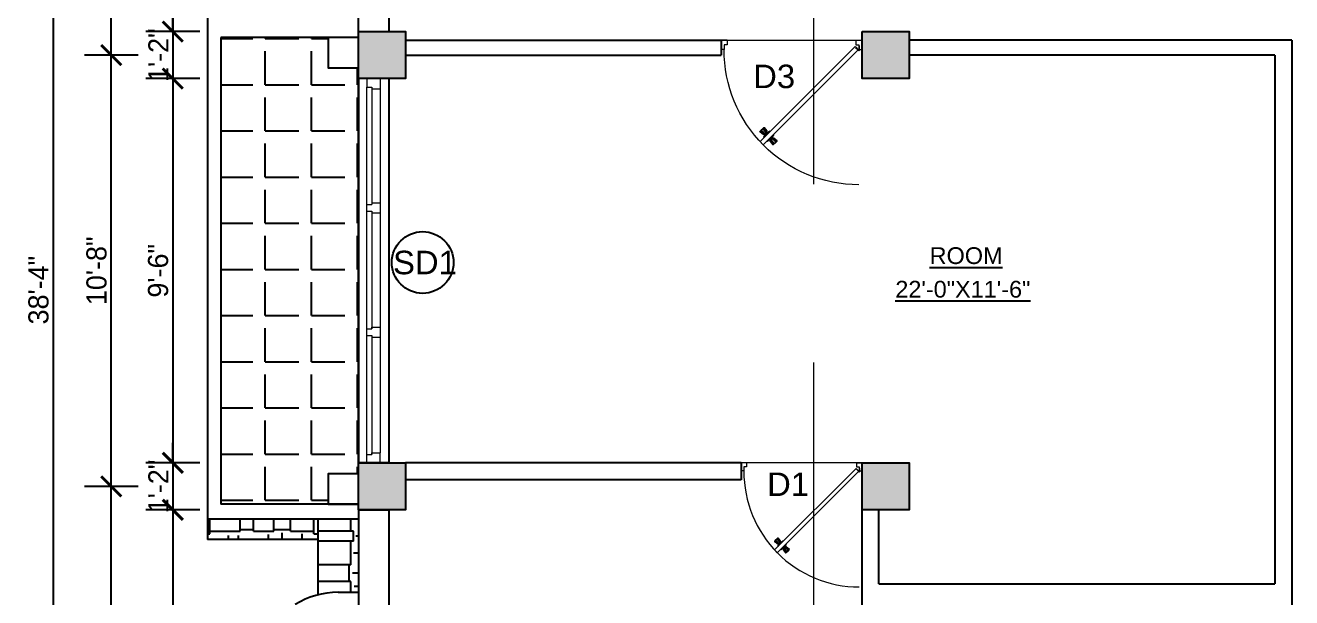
# Model space of a CAD drawing. Header units: inches. Extents: x 3672 to 10975, y -27382 to -746.
# Drawn here: x 8142.6 to 8519.9, y -24628.2 to -24457.7 of the extents above; entities that cross this region are included whole.
import ezdxf

# ---------------------------------------------------------------- set-up
doc = ezdxf.new("R2010")
doc.units = ezdxf.units.IN
doc.header["$LTSCALE"] = 17
doc.header["$MEASUREMENT"] = 0
doc.linetypes.add('21_FP_00$0$HIDDEN', pattern=[0.375, 0.25, -0.125])
doc.linetypes.add('PHANTOM2', pattern=[1.25, 0.625, -0.125, 0.125, -0.125, 0.125, -0.125])
for name, color, linetype, lineweight in [('25 BOT BAR', 12, 'Continuous', 25), ('aa_section_line', 2, 'PHANTOM2', 13), ('DOOR & WIN', 1, 'Continuous', 25), ('OUTLINE', 1, 'Continuous', 25), ('PUERTAS', 7, 'Continuous', 9), ('TEXT', 231, 'Continuous', 20), ('WINDOW FRAME PLAN', 162, 'Continuous', 18)]:
    doc.layers.add(name, color=color, linetype=linetype, lineweight=lineweight)
doc.styles.add('ARCHITECTURE', font='stylu.ttf')
doc.styles.add('DIMTEXT', font='arial.ttf', dxfattribs={"height": 6})
doc.dimstyles.new('8 SCALE', dxfattribs={"dimscale": 0, "dimtxt": 6, "dimasz": 6, "dimexe": 8, "dimexo": 8, "dimgap": 1.25, "dimtad": 1, "dimdec": 0, "dimzin": 3, "dimdsep": 46, "dimlunit": 4, "dimtxsty": 'ARCHITECTURE', "dimblk": 'ARCHTICK', "dimcen": 8, "dimdle": 8, "dimclrd": 5, "dimclre": 5, "dimclrt": 7, "dimadec": 0, "dimazin": 0, "dimtfac": 0.75, "dimtdec": 0, "dimtix": 1, "dimtmove": 2, "dimatfit": 3, "dimldrblk": 'ARCHTICK', "dimfxl": 8, "dimfxlon": 1, "dimtolj": 1, "dimtzin": 0, "dimlwd": -1, "dimlwe": -1, "dimarcsym": 0})

# ---------------------------------------------------------------- blocks, each defined once
blk = doc.blocks.new('3ft')
at = {"layer": 'PUERTAS', "color": 6}
for p, q in [((1.01, 2.52), (25.23, 26.74)), ((26.05, 25.92), (25.23, 26.74)), ((26.05, 25.92), (1.77, 1.64)), ((0, 2.4), (0, 0)), ((0.72, 2.4), (0, 2.4)), ((1.6, 0), (0, 0)), ((0.72, 1.52), (0.72, 2.44)), ((0.8, 1.52), (0.72, 1.52)), ((0.8, 1.52), (0.8, 2.41)), ((0.8, 1.2), (0.8, 1.52)), ((1.6, 1.2), (0.8, 1.2)), ((1.57, 1.84), (0.94, 2.47)), ((1.63, 1.89), (0.97, 2.55)), ((1.63, 1.89), (1.57, 1.84)), ((1.77, 1.64), (1.57, 1.84)), ((1.6, 0), (1.6, 1.2)), ((34.4, 0), (34.4, 1.2)), ((34.4, 1.2), (35.2, 1.2)), ((34.4, 0), (36, 0)), ((35.2, 1.2), (35.2, 2.4)), ((35.2, 2.4), (36, 2.4)), ((36, 0), (36, 2.4))]:
    blk.add_line(p, q, dxfattribs=at)
at = {"layer": 'PUERTAS', "color": 8}
for p, q in [((22.13, 26.28), (22.27, 26.42)), ((22.29, 26.41), (22.27, 26.42)), ((23.3, 25.66), (22.5, 26.56)), ((23.41, 25.77), (22.65, 26.71)), ((23.46, 25.83), (22.72, 26.75)), ((22.57, 24.94), (21.65, 25.68)), ((22.63, 24.99), (21.69, 25.75)), ((22.74, 25.1), (21.84, 25.9)), ((22.13, 26.28), (21.98, 26.13)), ((22.88, 25.24), (22.01, 26.06)), ((23.16, 25.52), (22.34, 26.39)), ((22.69, 24.32), (23.02, 24.83)), ((22.95, 24.96), (22.84, 25.07)), ((22.98, 24.99), (22.86, 25.1)), ((23.03, 25.04), (22.91, 25.15)), ((22.91, 24.53), (23.1, 24.91)), ((23.11, 25.12), (22.99, 25.23)), ((23.13, 24.76), (23.18, 24.99)), ((23.28, 25.3), (23.17, 25.41)), ((23.36, 25.37), (23.25, 25.49)), ((23.31, 24.94), (23.28, 25.08)), ((23.41, 25.43), (23.3, 25.54)), ((23.46, 25.09), (23.32, 25.13)), ((23.44, 25.45), (23.33, 25.56)), ((23.64, 25.27), (23.41, 25.22)), ((23.87, 25.49), (23.49, 25.3)), ((24.08, 25.71), (23.57, 25.38)), ((23.63, 23.38), (24.14, 23.72)), ((23.84, 23.6), (24.22, 23.79)), ((24.07, 23.82), (24.3, 23.88)), ((24.25, 24), (24.39, 23.97)), ((24.25, 23.26), (24.99, 22.34)), ((24.27, 23.64), (24.38, 23.53)), ((24.3, 23.67), (24.41, 23.56)), ((24.3, 23.32), (25.06, 22.38)), ((24.35, 23.72), (24.46, 23.61)), ((24.4, 24.15), (24.43, 24.01)), ((24.41, 23.43), (25.2, 22.53)), ((24.43, 23.8), (24.54, 23.69)), ((24.58, 24.33), (24.52, 24.1)), ((24.55, 23.57), (25.37, 22.7)), ((24.6, 23.97), (24.72, 23.86)), ((24.8, 24.56), (24.61, 24.18)), ((25.02, 24.77), (24.68, 24.26)), ((24.68, 24.05), (24.79, 23.94)), ((24.73, 24.1), (24.85, 23.99)), ((24.76, 24.13), (24.87, 24.02)), ((24.83, 23.85), (25.7, 23.03)), ((24.97, 23.99), (25.87, 23.2)), ((25.08, 24.1), (26.02, 23.34)), ((25.14, 24.15), (26.06, 23.41)), ((25.58, 22.82), (25.43, 22.67)), ((25.58, 22.82), (25.73, 22.97)), ((25.72, 22.98), (25.73, 22.97)), ((0, 0), (36, 0))]:
    blk.add_line(p, q, dxfattribs=at)
at = {"layer": 'PUERTAS', "color": 1}
for p, q in [((22.58, 26.7), (22.14, 26.26)), ((22.67, 26.73), (22.17, 26.23)), ((22.61, 26.67), (22.58, 26.7)), ((23.45, 25.91), (22.79, 26.73)), ((21.67, 25.73), (22.17, 26.23)), ((22.49, 24.95), (21.67, 25.61)), ((21.7, 25.82), (22.14, 26.26)), ((21.73, 25.79), (21.7, 25.82)), ((22.6, 24.96), (23.02, 25.38)), ((22.61, 24.25), (22.92, 24.72)), ((22.62, 24.13), (22.61, 24.14)), ((22.7, 25.07), (22.71, 25.06)), ((22.82, 25.06), (23.08, 25.32)), ((22.94, 24.95), (22.83, 25.07)), ((22.92, 24.72), (22.92, 24.72)), ((22.93, 24.94), (23.19, 25.21)), ((22.93, 24.84), (22.93, 24.83)), ((23.44, 25.81), (23.02, 25.38)), ((23.34, 25.58), (23.08, 25.32)), ((23.46, 25.47), (23.19, 25.21)), ((23.33, 25.7), (23.34, 25.69)), ((23.45, 25.46), (23.33, 25.57)), ((23.44, 23.31), (23.45, 23.3)), ((23.56, 23.3), (24.03, 23.61)), ((23.57, 25.47), (23.57, 25.47)), ((24.15, 25.79), (23.68, 25.48)), ((23.68, 25.48), (23.68, 25.48)), ((24.03, 23.61), (24.03, 23.62)), ((24.14, 23.62), (24.14, 23.62)), ((24.25, 23.62), (24.51, 23.89)), ((24.27, 25.78), (24.26, 25.79)), ((24.26, 23.29), (24.69, 23.71)), ((24.26, 23.63), (24.37, 23.52)), ((24.26, 23.18), (24.92, 22.37)), ((24.37, 23.52), (24.63, 23.77)), ((24.37, 23.4), (24.37, 23.4)), ((24.78, 24.15), (24.51, 23.89)), ((24.89, 24.03), (24.63, 23.77)), ((25.11, 24.14), (24.69, 23.71)), ((24.77, 24.14), (24.88, 24.03)), ((24.79, 24.38), (24.78, 24.37)), ((24.78, 24.26), (24.78, 24.26)), ((25.1, 24.84), (24.79, 24.38)), ((25, 24.03), (25, 24.03)), ((25.04, 22.36), (25.54, 22.86)), ((25.09, 24.96), (25.1, 24.95)), ((25.13, 22.39), (25.57, 22.83)), ((25.22, 24.14), (26.03, 23.48)), ((26.04, 23.37), (25.54, 22.86)), ((26.01, 23.27), (25.57, 22.83)), ((25.98, 23.3), (26.01, 23.27)), ((25.1, 22.42), (25.13, 22.39))]:
    blk.add_line(p, q, dxfattribs=at)
at = {"layer": 'PUERTAS', "color": 2}
for p, q in [((21.99, 26.11), (21.98, 26.13)), ((25.42, 22.68), (25.43, 22.67))]:
    blk.add_line(p, q, dxfattribs=at)
at = {"layer": 'PUERTAS', "color": 6}
for radius in [0.155, 0.0752]:
    blk.add_circle((0.82, 2.56), radius, dxfattribs=at)
blk.add_arc((0.82, 2.56), 34.38, 359.7285, 90.0333, dxfattribs=at)
at = {"layer": 'PUERTAS', "color": 1}
for centre, start, end in [((22.73, 26.68), 38.9236, 135), ((22.54, 25.01), 231.0764, 315), ((22.67, 24.2), 135, 225), ((22.77, 25.12), 225, 315), ((22.99, 24.89), 135, 219.7428), ((22.87, 24.78), 315, 39.7428), ((23.28, 25.63), 315, 45), ((23.39, 25.86), 315, 38.9236), ((23.51, 23.36), 225, 315), ((23.51, 25.41), 50.2572, 135), ((23.62, 25.53), 230.2572, 315), ((24.09, 23.56), 50.2572, 135), ((24.2, 23.68), 230.2572, 315), ((24.2, 25.73), 45, 135), ((24.32, 23.23), 135, 218.9236), ((24.42, 23.46), 135, 225), ((24.84, 24.31), 135, 219.7428), ((24.72, 24.21), 315, 39.7428), ((24.94, 23.98), 45, 135), ((25.04, 24.89), 315, 45), ((25.17, 24.08), 51.0764, 135), ((25.98, 23.42), 315, 51.0764), ((24.98, 22.42), 218.9236, 315)]:
    blk.add_arc(centre, 0.08, start, end, dxfattribs=at)
blk = doc.blocks.new('*U2796')
at = {"color": 3, "xscale": -1}
blk.add_blockref('3ft', (42, 0), dxfattribs=at)
blk = doc.blocks.new('*U2797')
at = {"layer": 'PUERTAS', "color": 2}
for p, q in [((11.61, 30.24), (12.57, 31.2)), ((11.61, 30.24), (39.94, 1.92)), ((40.83, 2.94), (12.57, 31.2)), ((16.34, 30.46), (16.36, 30.48)), ((12.35, 26.47), (12.33, 26.45)), ((0, 0), (0, 2.8)), ((0.93, 2.8), (0, 2.8)), ((1.87, 0), (0, 0)), ((0.93, 1.4), (0.93, 2.8)), ((1.87, 1.4), (0.93, 1.4)), ((1.87, 0), (1.87, 1.4)), ((39.94, 1.92), (40.16, 2.14)), ((40.1, 2.21), (40.86, 2.97)), ((40.1, 2.21), (40.16, 2.14)), ((40.13, 0), (40.13, 1.4)), ((40.13, 1.4), (41.07, 1.4)), ((40.13, 0), (42, 0)), ((40.16, 2.14), (40.9, 2.88)), ((41.07, 1.77), (41.07, 2.81)), ((41.07, 1.4), (41.07, 1.77)), ((41.07, 1.77), (41.16, 1.77)), ((41.16, 1.77), (41.16, 2.85)), ((41.16, 2.8), (42, 2.8)), ((42, 2.8), (42, 0))]:
    blk.add_line(p, q, dxfattribs=at)
at = {"layer": 'PUERTAS', "color": 8}
for p, q in [((14.63, 30.14), (15.5, 31.21)), ((14.69, 30.07), (15.57, 31.16)), ((14.82, 29.94), (15.74, 30.99)), ((14.98, 29.77), (15.94, 30.79)), ((15.31, 29.45), (16.33, 30.41)), ((15.47, 29.29), (16.52, 30.21)), ((15.99, 30.81), (16.01, 30.83)), ((16.19, 30.65), (16.01, 30.83)), ((16.19, 30.65), (16.36, 30.48)), ((12.67, 28.18), (11.59, 27.31)), ((12.74, 28.12), (11.65, 27.23)), ((12.87, 27.99), (11.82, 27.06)), ((12, 26.81), (11.98, 26.79)), ((12.15, 26.62), (11.98, 26.79)), ((13.04, 27.82), (12.01, 26.87)), ((12.15, 26.62), (12.33, 26.45)), ((13.36, 27.5), (12.4, 26.48)), ((13.52, 27.34), (12.6, 26.28)), ((13.65, 27.21), (12.77, 26.11)), ((12.82, 28.9), (13.2, 28.3)), ((13.71, 27.14), (12.84, 26.06)), ((13.12, 28.15), (12.99, 28.02)), ((13.14, 28.12), (13.01, 27.99)), ((13.06, 28.65), (13.29, 28.21)), ((13.2, 28.06), (13.07, 27.93)), ((13.3, 27.97), (13.17, 27.84)), ((13.33, 28.39), (13.39, 28.12)), ((13.5, 27.76), (13.37, 27.63)), ((13.59, 27.67), (13.46, 27.54)), ((13.54, 28.18), (13.49, 28.01)), ((13.65, 27.61), (13.52, 27.48)), ((13.71, 28), (13.54, 27.96)), ((13.68, 27.58), (13.55, 27.45)), ((13.92, 27.79), (13.65, 27.86)), ((14.18, 27.53), (13.75, 27.76)), ((14.43, 27.28), (13.83, 27.67)), ((13.91, 29.99), (14.5, 29.61)), ((14.16, 29.74), (14.59, 29.52)), ((14.42, 29.48), (14.69, 29.42)), ((14.63, 29.27), (14.8, 29.31)), ((14.66, 29.69), (14.79, 29.82)), ((14.68, 29.66), (14.82, 29.79)), ((14.74, 29.6), (14.87, 29.73)), ((14.8, 29.09), (14.85, 29.26)), ((14.84, 29.51), (14.97, 29.64)), ((15.01, 28.89), (14.95, 29.16)), ((15.04, 29.3), (15.17, 29.43)), ((15.28, 28.62), (15.05, 29.06)), ((15.14, 29.21), (15.27, 29.34)), ((15.52, 28.37), (15.14, 28.97)), ((15.2, 29.15), (15.33, 29.28)), ((15.22, 29.12), (15.35, 29.25)), ((15.6, 29.16), (16.69, 30.04)), ((15.67, 29.09), (16.75, 29.96)), ((0, 0), (42, 0))]:
    blk.add_line(p, q, dxfattribs=at)
at = {"layer": 'PUERTAS', "color": 1}
for p, q in [((14.64, 30.23), (15.41, 31.18)), ((15.55, 31.19), (16.13, 30.6)), ((15.62, 31.12), (15.65, 31.15)), ((15.65, 31.15), (16.17, 30.63)), ((16.72, 30.01), (16.13, 30.6)), ((16.68, 30.12), (16.17, 30.63)), ((11.62, 27.26), (12.21, 26.67)), ((12.58, 28.16), (11.63, 27.4)), ((11.69, 27.19), (11.66, 27.15)), ((11.66, 27.15), (12.17, 26.64)), ((12.69, 26.12), (12.17, 26.64)), ((12.79, 26.09), (12.21, 26.67)), ((12.7, 28.16), (13.2, 27.66)), ((12.73, 29.12), (12.72, 29.11)), ((12.72, 28.98), (13.08, 28.44)), ((12.83, 28.03), (12.84, 28.04)), ((13.7, 27.04), (12.93, 26.09)), ((12.97, 28.04), (13.27, 27.74)), ((13.11, 28.16), (12.98, 28.03)), ((13.08, 28.44), (13.08, 28.43)), ((13.09, 28.3), (13.09, 28.3)), ((13.09, 28.17), (13.4, 27.87)), ((13.69, 27.17), (13.2, 27.66)), ((13.57, 27.43), (13.27, 27.74)), ((13.71, 27.56), (13.4, 27.87)), ((13.69, 27.57), (13.56, 27.44)), ((13.56, 27.3), (13.57, 27.3)), ((13.69, 30.08), (13.7, 30.09)), ((13.83, 30.09), (14.37, 29.73)), ((13.83, 27.55), (13.84, 27.56)), ((13.97, 27.54), (13.96, 27.55)), ((14.51, 27.19), (13.97, 27.54)), ((14.37, 29.73), (14.38, 29.72)), ((14.51, 29.72), (14.5, 29.72)), ((14.63, 29.71), (14.94, 29.41)), ((14.65, 27.2), (14.64, 27.19)), ((14.65, 30.11), (15.14, 29.61)), ((14.65, 29.7), (14.78, 29.83)), ((14.78, 29.98), (14.77, 29.97)), ((14.77, 29.84), (15.07, 29.54)), ((15.25, 29.1), (14.94, 29.41)), ((15.37, 29.24), (15.07, 29.54)), ((15.64, 29.12), (15.14, 29.61)), ((15.23, 29.11), (15.36, 29.24)), ((15.25, 28.97), (15.25, 28.97)), ((15.26, 28.84), (15.25, 28.84)), ((15.62, 28.3), (15.26, 28.84)), ((15.51, 29.24), (15.5, 29.24)), ((15.61, 28.15), (15.62, 28.16)), ((15.76, 29.11), (16.71, 29.88)), ((16.65, 30.09), (16.68, 30.12)), ((12.72, 26.16), (12.69, 26.12))]:
    blk.add_line(p, q, dxfattribs=at)
at = {"layer": 'PUERTAS', "color": 2}
for radius in [0.181, 0.0878]:
    blk.add_circle((41.04, 2.99), radius, dxfattribs=at)
at = {"layer": 'PUERTAS', "color": 8}
blk.add_arc((41.04, 2.99), 40.11, 89.9667, 180.2715, dxfattribs=at)
at = {"layer": 'PUERTAS', "color": 1}
for centre, start, end in [((14.71, 30.17), 141.0764, 225), ((15.48, 31.12), 45, 141.0764), ((11.69, 27.33), 128.9236, 225), ((12.63, 28.09), 45, 128.9236), ((12.79, 29.04), 135, 225), ((12.9, 27.97), 45, 135), ((13.16, 28.24), 140.2572, 225), ((13.02, 28.36), 320.2572, 45), ((13.5, 27.37), 315, 45), ((13.62, 27.1), 321.0764, 45), ((13.76, 30.02), 45, 135), ((13.77, 27.63), 225, 309.7428), ((13.9, 27.49), 45, 129.7428), ((14.44, 29.79), 225, 309.7428), ((14.57, 29.65), 45, 129.7428), ((14.58, 27.25), 225, 315), ((14.84, 29.91), 135, 225), ((15.32, 28.91), 140.2572, 225), ((15.18, 29.03), 320.2572, 45), ((15.44, 29.3), 225, 315), ((15.55, 28.23), 315, 45), ((15.7, 29.18), 225, 308.9236), ((12.86, 26.15), 225, 321.0764)]:
    blk.add_arc(centre, 0.0933, start, end, dxfattribs=at)
blk = doc.blocks.new('_ArchTick')
at = {"color": 0, "linetype": 'ByBlock', "const_width": 0.15}
blk.add_lwpolyline([(-0.5, -0.5), (0.5, 0.5)], dxfattribs=at)
blk = doc.blocks.new('*D3222')
at = {"layer": '25 BOT BAR', "color": 5, "transparency": 16777216}
for p, q in [((8186.57, -24312.59), (8186.57, -24467.59)), ((8194.57, -24320.59), (8178.57, -24320.59)), ((8194.57, -24459.59), (8178.57, -24459.59))]:
    blk.add_line(p, q, dxfattribs=at)
at = {"layer": 'Defpoints', "color": 0, "transparency": 16777216}
for p in [(8241.89, -24320.59), (8186.57, -24459.59), (8241.89, -24459.59)]:
    blk.add_point(p, dxfattribs=at)
at = {"layer": '25 BOT BAR', "color": 5, "transparency": 16777216, "xscale": 6, "yscale": 6, "zscale": 6}
for p, rotation in [((8186.57, -24320.59), 90), ((8186.57, -24459.59), 270)]:
    blk.add_blockref('_ArchTick', p, dxfattribs=dict(at, rotation=rotation))
at = {"layer": '25 BOT BAR', "color": 7, "transparency": 16777216, "insert": (8182.11, -24390.09), "char_height": 6, "attachment_point": 5, "rotation": 90, "style": 'ARCHITECTURE'}
blk.add_mtext('\\A1;11\'-7"', dxfattribs=at)
blk = doc.blocks.new('*D3223')
at = {"layer": '25 BOT BAR', "color": 5, "transparency": 16777216}
for p, q in [((8186.57, -24459.59), (8186.57, -24453.59)), ((8194.57, -24459.59), (8178.57, -24459.59)), ((8186.57, -24459.59), (8186.57, -24473.59)), ((8194.57, -24473.59), (8178.57, -24473.59)), ((8186.57, -24473.59), (8186.57, -24479.59))]:
    blk.add_line(p, q, dxfattribs=at)
at = {"layer": 'Defpoints', "color": 0, "transparency": 16777216}
for p in [(8241.89, -24459.59), (8186.57, -24473.59), (8241.89, -24473.59)]:
    blk.add_point(p, dxfattribs=at)
at = {"layer": '25 BOT BAR', "color": 5, "transparency": 16777216, "xscale": 6, "yscale": 6, "zscale": 6}
for p, rotation in [((8186.57, -24459.59), 270), ((8186.57, -24473.59), 90)]:
    blk.add_blockref('_ArchTick', p, dxfattribs=dict(at, rotation=rotation))
at = {"layer": '25 BOT BAR', "color": 7, "transparency": 16777216, "insert": (8182.27, -24466.59), "char_height": 6, "attachment_point": 5, "rotation": 90, "style": 'ARCHITECTURE'}
blk.add_mtext('\\A1;1\'-2"', dxfattribs=at)
blk = doc.blocks.new('*D3224')
at = {"layer": '25 BOT BAR', "color": 5, "transparency": 16777216}
for p, q in [((8186.57, -24465.59), (8186.57, -24596.07)), ((8194.57, -24473.59), (8178.57, -24473.59)), ((8194.57, -24588.07), (8178.57, -24588.07))]:
    blk.add_line(p, q, dxfattribs=at)
at = {"layer": 'Defpoints', "color": 0, "transparency": 16777216}
for p in [(8241.89, -24473.59), (8186.57, -24588.07), (8241.89, -24588.07)]:
    blk.add_point(p, dxfattribs=at)
at = {"layer": '25 BOT BAR', "color": 5, "transparency": 16777216, "xscale": 6, "yscale": 6, "zscale": 6}
for p, rotation in [((8186.57, -24473.59), 90), ((8186.57, -24588.07), 270)]:
    blk.add_blockref('_ArchTick', p, dxfattribs=dict(at, rotation=rotation))
at = {"layer": '25 BOT BAR', "color": 7, "transparency": 16777216, "insert": (8182.21, -24530.83), "char_height": 6, "attachment_point": 5, "rotation": 90, "style": 'ARCHITECTURE'}
blk.add_mtext('\\A1;9\'-6"', dxfattribs=at)
blk = doc.blocks.new('*D3225')
at = {"layer": '25 BOT BAR', "color": 5, "transparency": 16777216}
for p, q in [((8186.57, -24588.07), (8186.57, -24582.07)), ((8194.57, -24588.07), (8178.57, -24588.07)), ((8186.57, -24588.07), (8186.57, -24602.07)), ((8194.57, -24602.07), (8178.57, -24602.07)), ((8186.57, -24602.07), (8186.57, -24608.07))]:
    blk.add_line(p, q, dxfattribs=at)
at = {"layer": 'Defpoints', "color": 0, "transparency": 16777216}
for p in [(8241.89, -24588.07), (8186.57, -24602.07), (8241.89, -24602.07)]:
    blk.add_point(p, dxfattribs=at)
at = {"layer": '25 BOT BAR', "color": 5, "transparency": 16777216, "xscale": 6, "yscale": 6, "zscale": 6}
for p, rotation in [((8186.57, -24588.07), 270), ((8186.57, -24602.07), 90)]:
    blk.add_blockref('_ArchTick', p, dxfattribs=dict(at, rotation=rotation))
at = {"layer": '25 BOT BAR', "color": 7, "transparency": 16777216, "insert": (8182.27, -24595.07), "char_height": 6, "attachment_point": 5, "rotation": 90, "style": 'ARCHITECTURE'}
blk.add_mtext('\\A1;1\'-2"', dxfattribs=at)
blk = doc.blocks.new('*D3226')
at = {"layer": '25 BOT BAR', "color": 5, "transparency": 16777216}
for p, q in [((8186.57, -24594.07), (8186.57, -24760.59)), ((8194.57, -24602.07), (8178.57, -24602.07)), ((8194.57, -24752.59), (8178.57, -24752.59))]:
    blk.add_line(p, q, dxfattribs=at)
at = {"layer": 'Defpoints', "color": 0, "transparency": 16777216}
for p in [(8241.89, -24602.07), (8186.57, -24752.59), (8241.89, -24752.59)]:
    blk.add_point(p, dxfattribs=at)
at = {"layer": '25 BOT BAR', "color": 5, "transparency": 16777216, "xscale": 6, "yscale": 6, "zscale": 6}
for p, rotation in [((8186.57, -24602.07), 90), ((8186.57, -24752.59), 270)]:
    blk.add_blockref('_ArchTick', p, dxfattribs=dict(at, rotation=rotation))
at = {"layer": '25 BOT BAR', "color": 7, "transparency": 16777216, "insert": (8182.11, -24677.33), "char_height": 6, "attachment_point": 5, "rotation": 90, "style": 'ARCHITECTURE'}
blk.add_mtext('\\A1;12\'-7"', dxfattribs=at)
blk = doc.blocks.new('*D3228')
at = {"layer": '25 BOT BAR', "color": 5, "transparency": 16777216}
for p, q in [((8168.24, -24767.59), (8168.24, -24587.07)), ((8176.24, -24595.07), (8160.24, -24595.07)), ((8176.24, -24759.59), (8160.24, -24759.59))]:
    blk.add_line(p, q, dxfattribs=at)
at = {"layer": 'Defpoints', "color": 0, "transparency": 16777216}
for p in [(8168.24, -24595.07), (8248.89, -24595.07), (8248.89, -24759.59)]:
    blk.add_point(p, dxfattribs=at)
at = {"layer": '25 BOT BAR', "color": 5, "transparency": 16777216, "xscale": 6, "yscale": 6, "zscale": 6}
for p, rotation in [((8168.24, -24595.07), 90), ((8168.24, -24759.59), 270)]:
    blk.add_blockref('_ArchTick', p, dxfattribs=dict(at, rotation=rotation))
at = {"layer": '25 BOT BAR', "color": 7, "transparency": 16777216, "insert": (8163.88, -24677.33), "char_height": 6, "attachment_point": 5, "rotation": 90, "style": 'ARCHITECTURE'}
blk.add_mtext('\\A1;13\'-9"', dxfattribs=at)
blk = doc.blocks.new('*D3229')
at = {"layer": '25 BOT BAR', "color": 5, "transparency": 16777216}
for p, q in [((8168.24, -24603.07), (8168.24, -24458.59)), ((8176.24, -24466.59), (8160.24, -24466.59)), ((8176.24, -24595.07), (8160.24, -24595.07))]:
    blk.add_line(p, q, dxfattribs=at)
at = {"layer": 'Defpoints', "color": 0, "transparency": 16777216}
for p in [(8168.24, -24466.59), (8248.89, -24466.59), (8248.89, -24595.07)]:
    blk.add_point(p, dxfattribs=at)
at = {"layer": '25 BOT BAR', "color": 5, "transparency": 16777216, "xscale": 6, "yscale": 6, "zscale": 6}
for p, rotation in [((8168.24, -24466.59), 90), ((8168.24, -24595.07), 270)]:
    blk.add_blockref('_ArchTick', p, dxfattribs=dict(at, rotation=rotation))
at = {"layer": '25 BOT BAR', "color": 7, "transparency": 16777216, "insert": (8163.86, -24530.83), "char_height": 6, "attachment_point": 5, "rotation": 90, "style": 'ARCHITECTURE'}
blk.add_mtext('\\A1;10\'-8"', dxfattribs=at)
blk = doc.blocks.new('*D3230')
at = {"layer": '25 BOT BAR', "color": 5, "transparency": 16777216}
for p, q in [((8168.24, -24474.59), (8168.24, -24305.59)), ((8176.24, -24313.59), (8160.24, -24313.59)), ((8176.24, -24466.59), (8160.24, -24466.59))]:
    blk.add_line(p, q, dxfattribs=at)
at = {"layer": 'Defpoints', "color": 0, "transparency": 16777216}
for p in [(8168.24, -24313.59), (8248.89, -24313.59), (8248.89, -24466.59)]:
    blk.add_point(p, dxfattribs=at)
at = {"layer": '25 BOT BAR', "color": 5, "transparency": 16777216, "xscale": 6, "yscale": 6, "zscale": 6}
for p, rotation in [((8168.24, -24313.59), 90), ((8168.24, -24466.59), 270)]:
    blk.add_blockref('_ArchTick', p, dxfattribs=dict(at, rotation=rotation))
at = {"layer": '25 BOT BAR', "color": 7, "transparency": 16777216, "insert": (8163.89, -24390.09), "char_height": 6, "attachment_point": 5, "rotation": 90, "style": 'ARCHITECTURE'}
blk.add_mtext('\\A1;12\'-9"', dxfattribs=at)
blk = doc.blocks.new('*D3231')
at = {"layer": '25 BOT BAR', "color": 5, "transparency": 16777216}
for p, q in [((8150.95, -24298.59), (8150.95, -24774.59)), ((8158.95, -24306.59), (8142.95, -24306.59)), ((8158.95, -24766.59), (8142.95, -24766.59))]:
    blk.add_line(p, q, dxfattribs=at)
at = {"layer": 'Defpoints', "color": 0, "transparency": 16777216}
for p in [(8241.89, -24306.59), (8150.95, -24766.59), (8241.89, -24766.59)]:
    blk.add_point(p, dxfattribs=at)
at = {"layer": '25 BOT BAR', "color": 5, "transparency": 16777216, "xscale": 6, "yscale": 6, "zscale": 6}
for p, rotation in [((8150.95, -24306.59), 90), ((8150.95, -24766.59), 270)]:
    blk.add_blockref('_ArchTick', p, dxfattribs=dict(at, rotation=rotation))
at = {"layer": '25 BOT BAR', "color": 7, "transparency": 16777216, "insert": (8146.57, -24536.59), "char_height": 6, "attachment_point": 5, "rotation": 90, "style": 'ARCHITECTURE'}
blk.add_mtext('\\A1;38\'-4"', dxfattribs=at)
blk = doc.blocks.new('*D3280')
at = {"layer": '25 BOT BAR', "color": 5, "transparency": 16777216}
for p, q in [((8196.89, -24811.54), (8196.89, -24827.54)), ((8225.89, -24811.54), (8225.89, -24827.54)), ((8233.89, -24819.54), (8188.89, -24819.54))]:
    blk.add_line(p, q, dxfattribs=at)
at = {"layer": 'Defpoints', "color": 0, "transparency": 16777216}
for p in [(8196.89, -24610.59), (8225.89, -24782.59), (8196.89, -24819.54)]:
    blk.add_point(p, dxfattribs=at)
at = {"layer": '25 BOT BAR', "color": 5, "transparency": 16777216, "xscale": 6, "yscale": 6, "zscale": 6, "rotation": 180}
blk.add_blockref('_ArchTick', (8196.89, -24819.54), dxfattribs=at)
at = {"layer": '25 BOT BAR', "color": 5, "transparency": 16777216, "xscale": 6, "yscale": 6, "zscale": 6}
blk.add_blockref('_ArchTick', (8225.89, -24819.54), dxfattribs=at)
at = {"layer": '25 BOT BAR', "color": 7, "transparency": 16777216, "insert": (8211.39, -24815.16), "char_height": 6, "attachment_point": 5, "style": 'ARCHITECTURE'}
blk.add_mtext('\\A1;2\'-5"', dxfattribs=at)
blk = doc.blocks.new('*D3281')
at = {"layer": '25 BOT BAR', "color": 5, "transparency": 16777216}
for p, q in [((8196.89, -24848), (8196.89, -24864)), ((8241.89, -24848), (8241.89, -24864)), ((8249.89, -24856), (8188.89, -24856))]:
    blk.add_line(p, q, dxfattribs=at)
at = {"layer": 'Defpoints', "color": 0, "transparency": 16777216}
for p in [(8196.89, -24610.59), (8241.89, -24766.59), (8196.89, -24856)]:
    blk.add_point(p, dxfattribs=at)
at = {"layer": '25 BOT BAR', "color": 5, "transparency": 16777216, "xscale": 6, "yscale": 6, "zscale": 6, "rotation": 180}
blk.add_blockref('_ArchTick', (8196.89, -24856), dxfattribs=at)
at = {"layer": '25 BOT BAR', "color": 5, "transparency": 16777216, "xscale": 6, "yscale": 6, "zscale": 6}
blk.add_blockref('_ArchTick', (8241.89, -24856), dxfattribs=at)
at = {"layer": '25 BOT BAR', "color": 7, "transparency": 16777216, "insert": (8219.39, -24851.65), "char_height": 6, "attachment_point": 5, "style": 'ARCHITECTURE'}
blk.add_mtext('\\A1;3\'-9"', dxfattribs=at)

msp = doc.modelspace()

# ---------------------------------------------------------------- hatches: boundary and pattern name
at = {"layer": 'DOOR & WIN'}
h = msp.add_hatch(color=256, dxfattribs=at)
h.dxf.hatch_style = 1
h.paths.add_polyline_path([(8255.89, -24459.59), (8241.89, -24459.59), (8241.89, -24473.59), (8255.89, -24473.59)])
h = msp.add_hatch(color=256, dxfattribs=at)
h.dxf.hatch_style = 1
h.paths.add_polyline_path([(8405.89, -24459.59), (8391.89, -24459.59), (8391.89, -24473.59), (8405.89, -24473.59)])
h = msp.add_hatch(color=256, dxfattribs=at)
h.dxf.hatch_style = 1
h.paths.add_polyline_path([(8255.89, -24588.07), (8241.89, -24588.07), (8241.89, -24602.07), (8255.89, -24602.07)])
h = msp.add_hatch(color=256, dxfattribs=at)
h.dxf.hatch_style = 1
h.paths.add_polyline_path([(8405.89, -24588.07), (8391.89, -24588.07), (8391.89, -24602.07), (8405.89, -24602.07)])
at = {"layer": 'OUTLINE'}
h = msp.add_hatch(dxfattribs=at)
h.set_pattern_fill('ANGLE', color=8, scale=50)
h.set_pattern_definition([(0, (-1768.396, -4977.941), (0, 13.75), [10, -3.75]), (90, (-1768.396, -4977.941), (-13.75, 8e-16), [10, -3.75])])
h.paths.add_polyline_path([(8241.89, -24473.59), (8241.89, -24470.33), (8232.89, -24470.33), (8232.89, -24461.33), (8200.89, -24461.33), (8200.89, -24600.33), (8232.89, -24600.33), (8232.89, -24591.33), (8241.89, -24591.33), (8241.89, -24588.07)])
h = msp.add_hatch(dxfattribs=at)
h.set_pattern_fill('AR-RSHKE', color=8)
h.set_pattern_definition([(0, (-1768.396, -5912.43), (25.5, 12), [6, -5, 7, -3, 9, -4]), (0, (-1762.396, -5911.93), (25.5, 12), [5, -19, 4, -6]), (0, (-1750.396, -5913.18), (25.5, 12), [3, -31]), (90, (-1768.396, -5912.4304), (-8.5, 12), [11.5, -36.5]), (90, (-1762.396, -5912.4304), (-8.5, 12), [11.25, -36.75]), (90, (-1757.396, -5912.4304), (-8.5, 12), [10.5, -37.5]), (90, (-1750.396, -5913.1804), (-8.5, 12), [11.5, -36.5]), (90, (-1747.396, -5913.1804), (-8.5, 12), [11.5, -36.5]), (90, (-1738.396, -5912.4304), (-8.5, 12), [11, -37])])
h.paths.add_polyline_path([(8229.89, -24604.83), (8196.89, -24604.83), (8196.89, -24610.83), (8229.89, -24610.83)])
h = msp.add_hatch(dxfattribs=at)
h.set_pattern_fill('AR-RSHKE', color=8, angle=90)
h.set_pattern_definition([(90, (-1768.396, -5912.43), (-12, 25.5), [6, -5, 7, -3, 9, -4]), (90, (-1768.896, -5906.43), (-12, 25.5), [5, -19, 4, -6]), (90, (-1767.646, -5894.43), (-12, 25.5), [3, -31]), (180, (-1768.396, -5912.4304), (-12, -8.5), [11.5, -36.5]), (180, (-1768.396, -5906.4304), (-12, -8.5), [11.25, -36.75]), (180, (-1768.396, -5901.4304), (-12, -8.5), [10.5, -37.5]), (180, (-1767.646, -5894.4304), (-12, -8.5), [11.5, -36.5]), (180, (-1767.646, -5891.4304), (-12, -8.5), [11.5, -36.5]), (180, (-1768.396, -5882.4304), (-12, -8.5), [11, -37])])
edge = h.paths.add_edge_path()
edge.add_line((8241.89, -24604.83), (8229.89, -24604.83))
edge.add_line((8229.89, -24604.83), (8229.89, -24627.33))
edge.add_arc((8235.79, -24650.59), 24, 90, 104.2391, ccw=False)
edge.add_line((8235.79, -24626.59), (8241.89, -24626.59))
edge.add_line((8241.89, -24626.59), (8241.89, -24604.83))

# ---------------------------------------------------------------- linework, layer by layer
at = {"layer": '25 BOT BAR'}
for p, q in [((8196.89, -24450.83), (8196.89, -24610.59)), ((8241.89, -24459.59), (8241.89, -24450.59)), ((8250.89, -24450.59), (8250.89, -24459.59)), ((8200.89, -24461.33), (8200.89, -24600.33)), ((8241.89, -24461.33), (8200.89, -24461.33)), ((8255.89, -24462.09), (8349.89, -24462.09)), ((8349.89, -24462.09), (8349.89, -24466.59)), ((8519.89, -24462.09), (8405.89, -24462.09)), ((8519.89, -24462.09), (8519.89, -24644.07)), ((8255.89, -24466.59), (8349.89, -24466.59)), ((8514.89, -24466.59), (8405.89, -24466.59)), ((8514.89, -24466.59), (8514.89, -24624.07)), ((8241.89, -24473.59), (8241.89, -24588.07)), ((8250.89, -24473.59), (8250.89, -24588.07)), ((8355.89, -24588.07), (8255.89, -24588.07)), ((8355.89, -24588.07), (8355.89, -24593.07)), ((8355.89, -24593.07), (8255.89, -24593.07)), ((8241.89, -24600.33), (8200.89, -24600.33)), ((8241.89, -24604.83), (8196.89, -24604.83)), ((8196.89, -24604.83), (8196.89, -24610.83)), ((8229.89, -24627.33), (8229.89, -24604.83)), ((8241.89, -24602.07), (8241.89, -24752.59)), ((8241.89, -24602.07), (8250.89, -24602.07)), ((8250.89, -24602.07), (8250.89, -24752.59)), ((8391.89, -24631.07), (8391.89, -24602.07)), ((8396.89, -24624.07), (8396.89, -24602.07)), ((8229.89, -24610.83), (8196.89, -24610.83)), ((8235.79, -24626.59), (8241.89, -24626.59)), ((8396.89, -24624.07), (8514.89, -24624.07))]:
    msp.add_line(p, q, dxfattribs=at)
for points in [[(8241.89, -24461.33), (8232.89, -24461.33), (8232.89, -24470.33), (8241.89, -24470.33)], [(8241.89, -24591.33), (8232.89, -24591.33), (8232.89, -24600.33), (8241.89, -24600.33)]]:
    msp.add_lwpolyline(points, close=True, dxfattribs=at)
msp.add_circle((8261, -24528.36), 9.19, dxfattribs=at)
msp.add_arc((8235.79, -24650.59), 24, 90, 122.203, dxfattribs=at)
at = {"layer": 'aa_section_line', "linetype": '21_FP_00$0$HIDDEN', "ltscale": 25}
msp.add_line((8377.46, -24239.4), (8377.45, -24863.11), dxfattribs=at)
at = {"layer": 'DOOR & WIN'}
for p, q in [((8241.89, -24588.07), (8241.89, -24473.59)), ((8250.89, -24473.59), (8241.89, -24473.59)), ((8250.89, -24473.59), (8250.89, -24588.07)), ((8250.89, -24588.07), (8241.89, -24588.07)), ((8250.89, -24588.07), (8241.89, -24588.07))]:
    msp.add_line(p, q, dxfattribs=at)
at = {"layer": 'OUTLINE'}
for points in [[(8241.89, -24459.59), (8255.89, -24459.59), (8255.89, -24473.59), (8241.89, -24473.59)], [(8391.89, -24459.59), (8405.89, -24459.59), (8405.89, -24473.59), (8391.89, -24473.59)], [(8241.89, -24588.07), (8255.89, -24588.07), (8255.89, -24602.07), (8241.89, -24602.07)], [(8391.89, -24588.07), (8405.89, -24588.07), (8405.89, -24602.07), (8391.89, -24602.07)]]:
    msp.add_lwpolyline(points, close=True, dxfattribs=at)
at = {"layer": 'WINDOW FRAME PLAN'}
for p, q in [((8244.39, -24473.59), (8244.39, -24476.09)), ((8244.39, -24585.57), (8244.39, -24476.09)), ((8244.39, -24476.09), (8245.89, -24476.09)), ((8245.89, -24476.09), (8245.89, -24476.59)), ((8245.89, -24476.59), (8245.89, -24511.09)), ((8245.89, -24476.59), (8248.39, -24476.59)), ((8248.39, -24473.59), (8248.39, -24476.59)), ((8248.39, -24476.59), (8248.39, -24585.07)), ((8244.39, -24511.09), (8245.89, -24511.09)), ((8244.39, -24513.09), (8245.89, -24513.09)), ((8245.89, -24510.59), (8248.39, -24510.59)), ((8245.89, -24513.09), (8245.89, -24513.59)), ((8245.89, -24513.09), (8245.89, -24548.09)), ((8245.89, -24513.59), (8248.39, -24513.59)), ((8244.39, -24548.09), (8245.89, -24548.09)), ((8245.89, -24547.59), (8248.39, -24547.59)), ((8245.89, -24548.09), (8245.89, -24547.59)), ((8244.39, -24550.09), (8245.89, -24550.09)), ((8245.89, -24550.09), (8245.89, -24585.57)), ((8245.89, -24550.59), (8248.39, -24550.59)), ((8244.39, -24588.07), (8244.39, -24585.57)), ((8244.39, -24585.57), (8245.89, -24585.57)), ((8245.89, -24585.07), (8248.39, -24585.07)), ((8245.89, -24585.57), (8245.89, -24585.07)), ((8248.39, -24588.07), (8248.39, -24585.07))]:
    msp.add_line(p, q, dxfattribs=at)

# ---------------------------------------------------------------- block references
at = {"layer": 'DOOR & WIN', "xscale": -1, "rotation": 180}
for name, p in [('*U2797', (8349.89, -24462.09)), ('*U2796', (8349.89, -24588.07))]:
    msp.add_blockref(name, p, dxfattribs=at)

# ---------------------------------------------------------------- texts
at = {"layer": 'DOOR & WIN', "char_height": 5, "attachment_point": 5}
for s, insert in [('{\\fArial TUR|b0|i0|c0|p34;\\L\\C7; \\fArial TUR|b0|i0|c162|p34;ROOM}', (8421.93, -24526.35)), ('{\\fArial TUR|b0|i0|c0|p34;\\L\\C7;22\'-0"X11\'-6"}', (8421.93, -24536.36))]:
    msp.add_mtext(s, dxfattribs=dict(at, insert=insert))
at = {"layer": 'TEXT', "style": 'DIMTEXT'}
for s, p in [('D3', (8359.46, -24476.42)), ('D1', (8363.61, -24597.92))]:
    msp.add_text(s, height=7, dxfattribs=at).set_placement(p)
msp.add_text('SD1', height=7, rotation=360, dxfattribs=at).set_placement((8252.17, -24531.86))

# ---------------------------------------------------------------- dimensions: what is measured, and where the dimension line sits
at = {"layer": '25 BOT BAR'}
for base, p1, p2, picture, middle in [((8150.95, -24766.59), (8241.89, -24306.59), (8241.89, -24766.59), '*D3231', (8146.57, -24536.59)), ((8168.24, -24313.59), (8248.89, -24466.59), (8248.89, -24313.59), '*D3230', (8163.89, -24390.09)), ((8186.57, -24459.59), (8241.89, -24320.59), (8241.89, -24459.59), '*D3222', (8182.11, -24390.09)), ((8186.57, -24473.59), (8241.89, -24459.59), (8241.89, -24473.59), '*D3223', (8182.27, -24466.59)), ((8168.24, -24466.59), (8248.89, -24595.07), (8248.89, -24466.59), '*D3229', (8163.86, -24530.83)), ((8186.57, -24588.07), (8241.89, -24473.59), (8241.89, -24588.07), '*D3224', (8182.21, -24530.83)), ((8186.57, -24602.07), (8241.89, -24588.07), (8241.89, -24602.07), '*D3225', (8182.27, -24595.07)), ((8168.24, -24595.07), (8248.89, -24759.59), (8248.89, -24595.07), '*D3228', (8163.88, -24677.33)), ((8186.57, -24752.59), (8241.89, -24602.07), (8241.89, -24752.59), '*D3226', (8182.11, -24677.33))]:
    dim = msp.add_linear_dim(base=base, p1=p1, p2=p2, angle=90, dimstyle='8 SCALE', override={"dimscale": 1}, dxfattribs=at)
    dim.commit()
    dim.dimension.update_dxf_attribs({"geometry": picture, "text_midpoint": middle})
for base, p1, picture, middle in [((8196.89, -24819.54), (8225.89, -24782.59), '*D3280', (8211.39, -24815.16)), ((8196.89, -24856), (8241.89, -24766.59), '*D3281', (8219.39, -24851.65))]:
    dim = msp.add_linear_dim(base=base, p1=p1, p2=(8196.89, -24610.59), dimstyle='8 SCALE', override={"dimscale": 1}, dxfattribs=at)
    dim.commit()
    dim.dimension.update_dxf_attribs({"geometry": picture, "text_midpoint": middle})

doc.saveas('drawing.dxf')
